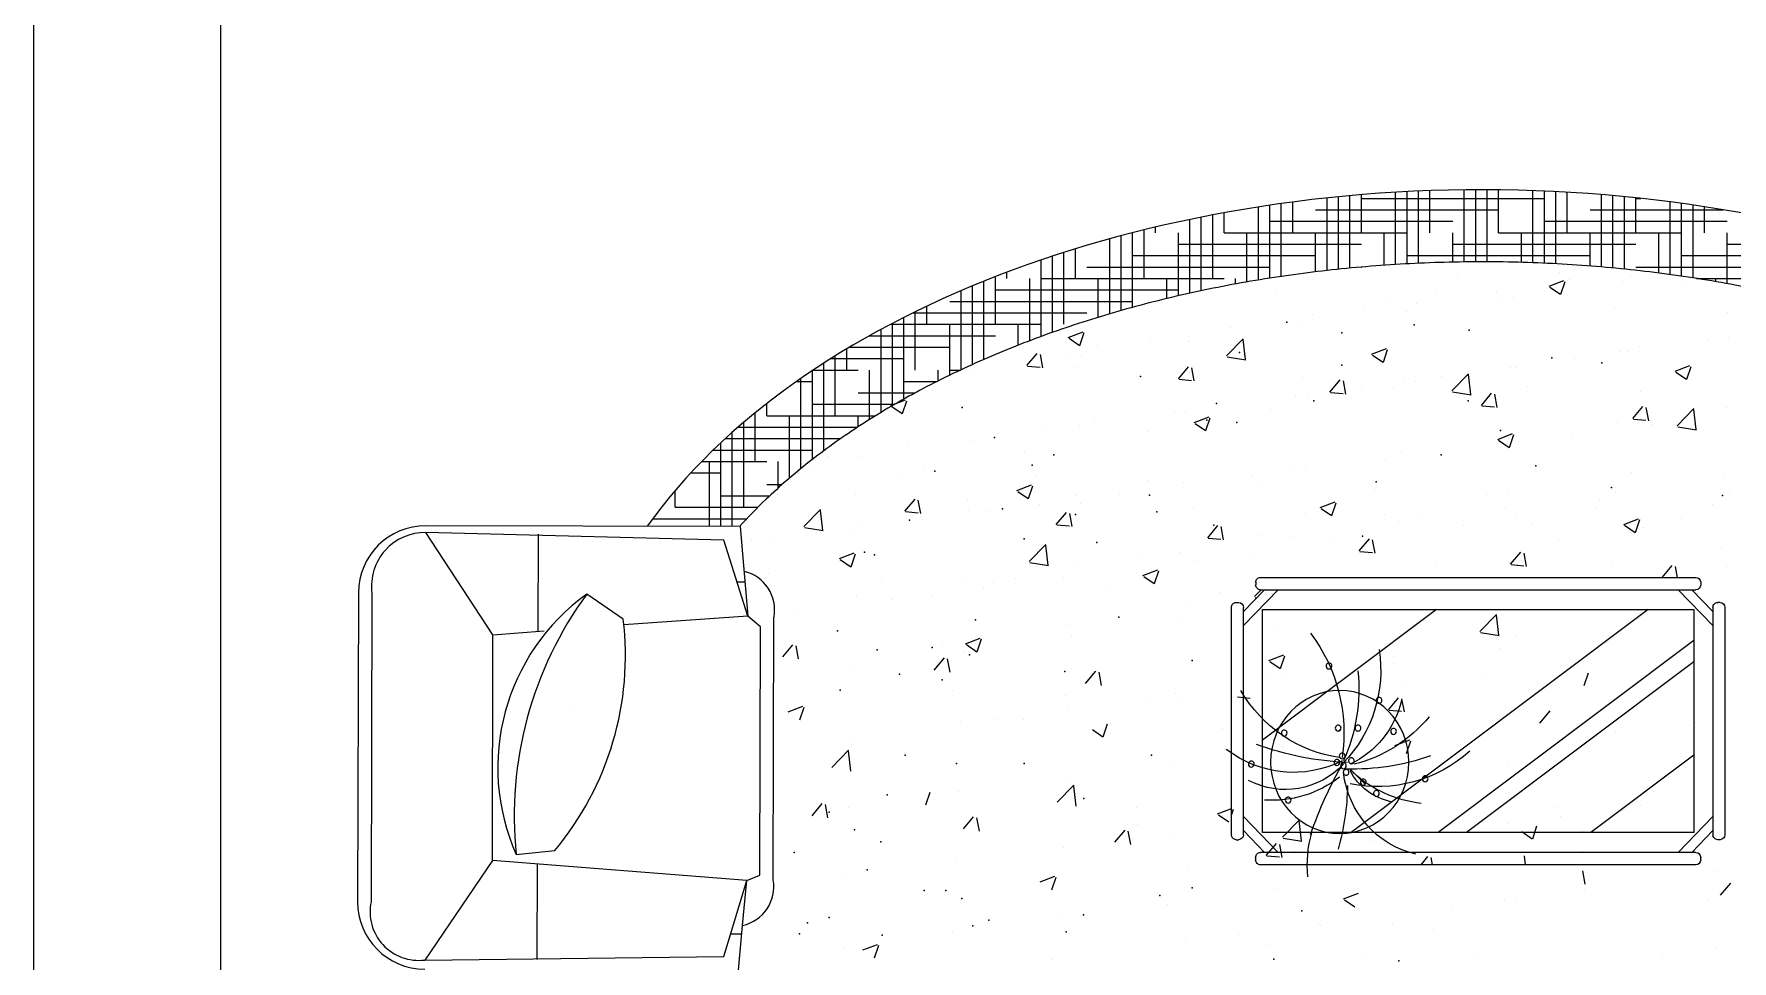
# Model space of a CAD drawing. Header units: inches. Extents: x 10.1 to 52.6, y 12.1 to 36.9.
# Drawn here: x 10.121 to 13.185, y 14.145 to 15.817 of the extents above; entities that cross this region are included whole.
import ezdxf

# ---------------------------------------------------------------- set-up
doc = ezdxf.new("R2010")
doc.units = ezdxf.units.IN
doc.header["$MEASUREMENT"] = 0
doc.layers.add('02', color=2, linetype='Continuous')
doc.layers.add('kadrbm', color=4, linetype='Continuous')

# ---------------------------------------------------------------- blocks, each defined once
blk = doc.blocks.new('kadrbm')
at = {"layer": 'kadrbm', "color": 4}
blk.add_lwpolyline([(0, 0), (0, 24.7972), (21, 24.7972), (21, 0), (0, 0)], close=True, dxfattribs=at)
blk.add_lwpolyline([(20.6631, 0.3257), (20.6631, 24.4603), (0.3369, 24.4603), (0.3369, 0.3257), (20.6631, 0.3257)], dxfattribs=at)

msp = doc.modelspace()

# ---------------------------------------------------------------- linework, layer by layer
at = {"layer": '02'}
for p, q in [((12.7023, 15.4057), (12.7023, 15.5357)), ((12.723, 15.4059), (12.723, 15.5359)), ((12.7436, 15.4059), (12.7436, 15.5359)), ((12.7643, 15.4585), (12.7643, 15.5357)), ((12.3309, 15.3732), (12.3309, 15.5049)), ((12.3515, 15.3765), (12.3515, 15.508)), ((12.3721, 15.3796), (12.3721, 15.511)), ((12.3928, 15.4585), (12.3928, 15.5138)), ((12.4547, 15.3903), (12.4547, 15.5211)), ((12.4753, 15.3926), (12.4753, 15.5232)), ((12.496, 15.3946), (12.496, 15.5252)), ((12.5166, 15.4585), (12.5166, 15.527)), ((12.5166, 15.5204), (12.8468, 15.5204)), ((12.5785, 15.4011), (12.5785, 15.5313)), ((12.5992, 15.4023), (12.5992, 15.5325)), ((12.6198, 15.4033), (12.6198, 15.5334)), ((12.6404, 15.4585), (12.6404, 15.5342)), ((12.8262, 15.4042), (12.8262, 15.5343)), ((12.8468, 15.4034), (12.8468, 15.5335)), ((12.8674, 15.4024), (12.8674, 15.5326)), ((12.8881, 15.4585), (12.8881, 15.5315)), ((12.95, 15.3967), (12.95, 15.5272)), ((12.9706, 15.3948), (12.9706, 15.5254)), ((12.9913, 15.3928), (12.9913, 15.5235)), ((13.0119, 15.4585), (13.0119, 15.5214)), ((13.0119, 15.5204), (13.0211, 15.5204)), ((13.0738, 15.3829), (13.0738, 15.5141)), ((13.0945, 15.38), (13.0945, 15.5113)), ((13.1151, 15.3769), (13.1151, 15.5084)), ((13.1357, 15.4585), (13.1357, 15.5052)), ((12.207, 15.3493), (12.207, 15.4823)), ((12.2277, 15.3538), (12.2277, 15.4865)), ((12.2483, 15.3759), (12.2483, 15.4905)), ((12.269, 15.4585), (12.269, 15.4944)), ((12.3515, 15.4791), (12.6817, 15.4791)), ((12.4341, 15.4997), (12.7643, 15.4997)), ((12.8468, 15.4791), (13.177, 15.4791)), ((12.9294, 15.4997), (13.1697, 15.4997)), ((12.0626, 15.3122), (12.0626, 15.4474)), ((12.0832, 15.3181), (12.0832, 15.4529)), ((12.1039, 15.3239), (12.1039, 15.4583)), ((12.1245, 15.3759), (12.1245, 15.4635)), ((12.1451, 15.4585), (12.1451, 15.4685)), ((12.1864, 15.3447), (12.1864, 15.4585)), ((12.269, 15.4585), (12.5992, 15.4585)), ((12.3102, 15.3697), (12.3102, 15.4585)), ((12.4341, 15.3879), (12.4341, 15.4585)), ((12.5579, 15.3997), (12.5579, 15.4585)), ((12.6817, 15.4054), (12.6817, 15.4585)), ((12.7643, 15.4585), (13.0945, 15.4585)), ((12.8055, 15.4049), (12.8055, 15.4585)), ((12.9294, 15.3984), (12.9294, 15.4585)), ((13.0532, 15.3857), (13.0532, 15.4585)), ((13.177, 15.3665), (13.177, 15.4585)), ((11.9594, 15.2788), (11.9594, 15.4161)), ((11.98, 15.2934), (11.98, 15.4228)), ((12.0007, 15.3759), (12.0007, 15.4293)), ((12.1039, 15.4172), (12.4341, 15.4172)), ((12.1864, 15.4378), (12.5166, 15.4378)), ((12.5992, 15.4172), (12.9294, 15.4172)), ((12.6817, 15.4378), (13.0119, 15.4378)), ((13.0945, 15.4172), (13.4247, 15.4172)), ((13.177, 15.4378), (13.44, 15.4378)), ((11.8768, 15.3759), (11.8768, 15.387)), ((11.9388, 15.2713), (11.9388, 15.4092)), ((12.0213, 15.3966), (12.3515, 15.3966)), ((12.4861, 15.3915), (12.4861, 15.3915)), ((12.5166, 15.3966), (12.5174, 15.3966)), ((12.6895, 15.3829), (12.6895, 15.3829)), ((12.8737, 15.3866), (12.8737, 15.3866)), ((13.0119, 15.3966), (13.3421, 15.3966)), ((11.7943, 15.2113), (11.7943, 15.3538)), ((11.8149, 15.2208), (11.8149, 15.3625)), ((11.8356, 15.23), (11.8356, 15.3709)), ((11.8562, 15.2934), (11.8562, 15.3791)), ((11.8562, 15.3553), (12.1864, 15.3553)), ((11.9181, 15.2636), (11.9181, 15.3759)), ((11.9388, 15.3759), (12.269, 15.3759)), ((12.0419, 15.306), (12.0419, 15.3759)), ((12.1658, 15.3398), (12.1658, 15.3759)), ((12.2896, 15.366), (12.2896, 15.3759)), ((12.8553, 15.362), (12.882, 15.3722)), ((12.8569, 15.3603), (12.8758, 15.3476)), ((12.8764, 15.3475), (12.8842, 15.3706)), ((12.8929, 15.3743), (12.8929, 15.3743)), ((12.9885, 15.3702), (12.9885, 15.3702)), ((13.0014, 15.3819), (13.0014, 15.3819)), ((13.0963, 15.3657), (13.0963, 15.3657)), ((13.1214, 15.3759), (13.2596, 15.3759)), ((13.1564, 15.3701), (13.1564, 15.3759)), ((11.7324, 15.2934), (11.7324, 15.3258)), ((11.7737, 15.3346), (12.1039, 15.3346)), ((12.3631, 15.3489), (12.3631, 15.3489)), ((12.5665, 15.3403), (12.5665, 15.3403)), ((12.6165, 15.3312), (12.6165, 15.3312)), ((12.6515, 15.3484), (12.6515, 15.3484)), ((12.7608, 15.3502), (12.7608, 15.3502)), ((12.7699, 15.3318), (12.7699, 15.3318)), ((12.7906, 15.3416), (12.7906, 15.3416)), ((12.9732, 15.3232), (12.9732, 15.3232)), ((11.6674, 15.2934), (11.9388, 15.2934)), ((11.6705, 15.1465), (11.6705, 15.295)), ((11.6911, 15.1583), (11.6911, 15.3056)), ((11.7079, 15.314), (12.0213, 15.314)), ((11.7117, 15.2108), (11.7117, 15.3159)), ((11.7737, 15.2014), (11.7737, 15.2934)), ((11.8975, 15.2557), (11.8975, 15.2934)), ((12.4025, 15.2904), (12.4025, 15.2904)), ((12.4293, 15.3103), (12.4293, 15.3103)), ((12.5211, 15.3187), (12.5211, 15.3187)), ((12.5981, 15.3172), (12.5981, 15.3172)), ((13.1766, 15.3146), (13.1766, 15.3146)), ((11.6293, 15.2727), (11.8562, 15.2727)), ((11.6498, 15.1343), (11.6498, 15.284)), ((11.9877, 15.2696), (12.0143, 15.2799)), ((11.9892, 15.268), (12.0081, 15.2552)), ((12.0088, 15.2552), (12.0165, 15.2782)), ((12.1362, 15.268), (12.1362, 15.268)), ((12.2046, 15.2618), (12.2046, 15.2618)), ((12.2071, 15.2721), (12.2071, 15.2721)), ((12.2734, 15.2363), (12.3031, 15.2672)), ((12.2805, 15.287), (12.2805, 15.287)), ((12.3075, 15.2296), (12.3033, 15.2657)), ((13.1408, 15.2632), (13.1408, 15.2632)), ((13.1795, 15.2702), (13.1795, 15.2702)), ((11.5598, 15.2315), (11.6911, 15.2315)), ((11.5673, 15.1283), (11.5673, 15.2361)), ((11.5879, 15.2108), (11.5879, 15.2487)), ((11.5935, 15.2521), (11.7737, 15.2521)), ((11.9132, 15.2187), (11.9316, 15.2406)), ((11.942, 15.2149), (11.9376, 15.2388)), ((11.9849, 15.234), (11.9849, 15.234)), ((12.0122, 15.2375), (12.0122, 15.2375)), ((12.0408, 15.2554), (12.0408, 15.2554)), ((12.2745, 15.2344), (12.3084, 15.2292)), ((12.5352, 15.2391), (12.5619, 15.2494)), ((12.5367, 15.2375), (12.5557, 15.2247)), ((12.5563, 15.2247), (12.564, 15.2477)), ((12.9011, 15.2316), (12.9011, 15.2316)), ((12.9838, 15.2434), (12.9838, 15.2434)), ((12.9965, 15.2442), (12.9965, 15.2442)), ((13.0192, 15.2532), (13.0192, 15.2532)), ((11.526, 15.0495), (11.526, 15.2096)), ((11.5279, 15.2108), (11.6086, 15.2108)), ((11.5466, 15.0652), (11.5466, 15.2231)), ((11.6292, 15.1215), (11.6292, 15.2108)), ((11.753, 15.1912), (11.753, 15.2108)), ((11.7737, 15.2108), (11.7933, 15.2108)), ((11.8002, 15.2236), (11.8002, 15.2236)), ((11.8166, 15.2106), (11.8166, 15.2106)), ((11.9143, 15.218), (11.9371, 15.216)), ((12.0036, 15.215), (12.0036, 15.215)), ((12.1865, 15.1948), (12.2049, 15.2167)), ((12.2069, 15.2064), (12.2069, 15.2064)), ((12.2152, 15.191), (12.2108, 15.2149)), ((12.6605, 15.1999), (12.6605, 15.1999)), ((12.68, 15.1732), (12.7097, 15.2041)), ((12.7141, 15.1665), (12.7099, 15.2027)), ((12.786, 15.2148), (12.786, 15.2148)), ((12.797, 15.2151), (12.797, 15.2151)), ((13.0828, 15.2086), (13.1094, 15.2189)), ((13.0843, 15.2069), (13.1032, 15.1942)), ((13.1039, 15.1942), (13.1116, 15.2172)), ((11.4977, 15.1902), (11.526, 15.1902)), ((11.5054, 15.0331), (11.5054, 15.1955)), ((11.6086, 15.1695), (11.7115, 15.1695)), ((11.6911, 15.1902), (11.7509, 15.1902)), ((11.7627, 15.1959), (11.7627, 15.1959)), ((12.1876, 15.1941), (12.2103, 15.1921)), ((12.4103, 15.1979), (12.4103, 15.1979)), ((12.4209, 15.1684), (12.4209, 15.1684)), ((12.4598, 15.1709), (12.4782, 15.1928)), ((12.4608, 15.1702), (12.4836, 15.1682)), ((12.4885, 15.1671), (12.4841, 15.191)), ((12.5162, 15.1809), (12.5162, 15.1809)), ((12.5748, 15.1769), (12.5748, 15.1769)), ((12.5935, 15.1904), (12.5935, 15.1904)), ((12.6137, 15.1893), (12.6137, 15.1893)), ((12.6811, 15.1714), (12.715, 15.1661)), ((12.7331, 15.147), (12.7514, 15.1689)), ((12.8171, 15.1807), (12.8171, 15.1807)), ((13.0205, 15.1721), (13.0205, 15.1721)), ((11.4435, 15.1283), (11.4435, 15.15)), ((11.526, 15.1489), (11.6746, 15.1489)), ((11.6675, 15.1468), (11.6942, 15.157)), ((11.6691, 15.1451), (11.688, 15.1323)), ((11.6886, 15.1323), (11.6964, 15.1553)), ((12.3526, 15.1388), (12.3526, 15.1388)), ((12.3979, 15.1636), (12.3979, 15.1636)), ((12.7341, 15.1463), (12.7569, 15.1443)), ((12.7618, 15.1432), (12.7574, 15.167)), ((13.0063, 15.1231), (13.0247, 15.1449)), ((13.0351, 15.1193), (13.0307, 15.1431)), ((13.0867, 15.1102), (13.1163, 15.1411)), ((13.1207, 15.1034), (13.1165, 15.1396)), ((13.1748, 15.1434), (13.1748, 15.1434)), ((11.3921, 15.1076), (11.6075, 15.1076)), ((11.4022, 14.9632), (11.4022, 15.1164)), ((11.4228, 15.0457), (11.4228, 15.1335)), ((11.4435, 15.1283), (11.64, 15.1283)), ((11.4847, 15.0159), (11.4847, 15.1283)), ((11.6086, 15.1083), (11.6086, 15.1283)), ((12.0076, 15.1106), (12.0076, 15.1106)), ((12.0359, 15.1177), (12.0359, 15.1177)), ((12.1802, 15.1367), (12.1802, 15.1367)), ((12.2, 15.135), (12.2, 15.135)), ((12.2151, 15.1162), (12.2418, 15.1265)), ((12.2166, 15.1146), (12.2356, 15.1018)), ((12.2362, 15.1018), (12.2439, 15.1248)), ((12.9792, 15.1165), (12.9792, 15.1165)), ((13.0074, 15.1224), (13.0302, 15.1204)), ((13.0406, 15.1129), (13.0406, 15.1129)), ((13.0877, 15.1083), (13.1216, 15.103)), ((11.3609, 14.9284), (11.3609, 15.0795)), ((11.369, 15.087), (11.577, 15.087)), ((11.3815, 14.9283), (11.3815, 15.0984)), ((11.8119, 15.0838), (11.8119, 15.0838)), ((11.9406, 15.1051), (11.9406, 15.1051)), ((12.1304, 15.1007), (12.1304, 15.1007)), ((12.7626, 15.0857), (12.7893, 15.096)), ((12.7642, 15.0841), (12.7831, 15.0713)), ((12.7813, 15.088), (12.7813, 15.088)), ((12.7837, 15.0713), (12.7915, 15.0943)), ((12.8009, 15.0813), (12.8009, 15.0813)), ((12.8963, 15.0939), (12.8963, 15.0939)), ((11.3263, 15.0457), (11.4435, 15.0457)), ((11.3403, 14.9284), (11.3403, 15.0457)), ((11.347, 15.0664), (11.526, 15.0664)), ((11.4641, 14.9978), (11.4641, 15.0457)), ((11.5556, 15.0545), (11.5556, 15.0545)), ((11.6141, 15.0552), (11.6141, 15.0552)), ((11.6999, 15.0735), (11.6999, 15.0735)), ((11.9082, 15.0625), (11.9082, 15.0625)), ((12.5603, 15.0497), (12.5603, 15.0497)), ((12.5889, 15.0636), (12.5889, 15.0636)), ((11.3066, 15.0251), (11.3609, 15.0251)), ((11.5226, 15.0375), (11.5226, 15.0375)), ((11.686, 15.0244), (11.686, 15.0244)), ((11.726, 15.0289), (11.726, 15.0289)), ((11.9294, 15.0204), (11.9294, 15.0204)), ((12.3206, 15.0181), (12.3206, 15.0181)), ((12.3933, 15.0367), (12.3933, 15.0367)), ((12.416, 15.0307), (12.416, 15.0307)), ((13.0034, 15.0259), (13.0034, 15.0259)), ((13.1702, 15.0165), (13.1702, 15.0165)), ((11.2784, 14.9632), (11.2784, 14.9934)), ((11.4435, 15.0044), (11.4716, 15.0044)), ((11.4638, 14.9862), (11.4638, 14.9862)), ((11.6029, 14.9864), (11.6029, 14.9864)), ((11.895, 14.9934), (11.9216, 15.0036)), ((11.8965, 14.9917), (11.9154, 14.9789)), ((11.9161, 14.9789), (11.9238, 15.0019)), ((12.08, 14.9864), (12.08, 14.9864)), ((12.1328, 15.0118), (12.1328, 15.0118)), ((12.1954, 15.0082), (12.1954, 15.0082)), ((12.3361, 15.0032), (12.3361, 15.0032)), ((12.5395, 14.9946), (12.5395, 14.9946)), ((12.7429, 14.986), (12.7429, 14.986)), ((12.7812, 14.9878), (12.7812, 14.9878)), ((12.9746, 14.9897), (12.9746, 14.9897)), ((13.181, 14.9943), (13.181, 14.9943)), ((11.2784, 14.9632), (11.4275, 14.9632)), ((11.3609, 14.9838), (11.4489, 14.9838)), ((11.5107, 14.9282), (11.5404, 14.9591)), ((11.5448, 14.9215), (11.5406, 14.9577)), ((11.6928, 14.956), (11.7112, 14.9779)), ((11.6939, 14.9554), (11.7166, 14.9534)), ((11.7215, 14.9522), (11.7171, 14.9761)), ((11.8063, 14.9778), (11.8063, 14.9778)), ((11.8073, 14.957), (11.8073, 14.957)), ((11.8403, 14.9549), (11.8403, 14.9549)), ((11.9357, 14.9674), (11.9357, 14.9674)), ((11.9661, 14.9321), (11.9845, 14.954)), ((12.0029, 14.9838), (12.0029, 14.9838)), ((12.0097, 14.9692), (12.0097, 14.9692)), ((12.2131, 14.9606), (12.2131, 14.9606)), ((12.4425, 14.9628), (12.4692, 14.9731)), ((12.444, 14.9612), (12.463, 14.9484)), ((12.4636, 14.9484), (12.4713, 14.9714)), ((12.7767, 14.9611), (12.7767, 14.9611)), ((12.9404, 14.9626), (12.9404, 14.9626)), ((12.9463, 14.9774), (12.9463, 14.9774)), ((13.1497, 14.9688), (13.1497, 14.9688)), ((11.3955, 14.9283, 0.0107), (10.8287, 14.9299, 0.0107)), ((11.2378, 14.9425), (11.4074, 14.9425)), ((11.3955, 14.9283, 0.0107), (11.4096, 14.7666, 0.0107)), ((11.5118, 14.9264), (11.5457, 14.9211)), ((11.5997, 14.9232), (11.5997, 14.9232)), ((11.6094, 14.9284), (11.6094, 14.9284)), ((11.9672, 14.9315), (11.9899, 14.9295)), ((11.9948, 14.9283), (11.9904, 14.9522)), ((12.2394, 14.9082), (12.2577, 14.9301)), ((12.2681, 14.9044), (12.2637, 14.9283)), ((12.4165, 14.952), (12.4165, 14.952)), ((12.559, 14.9496), (12.559, 14.9496)), ((12.5842, 14.9367), (12.5842, 14.9367)), ((12.6199, 14.9434), (12.6199, 14.9434)), ((12.7007, 14.9311), (12.7007, 14.9311)), ((12.7961, 14.9436), (12.7961, 14.9436)), ((12.8232, 14.9348), (12.8232, 14.9348)), ((12.9901, 14.9323), (13.0167, 14.9426)), ((12.9916, 14.9307), (13.0105, 14.9179)), ((13.0112, 14.9179), (13.0189, 14.9409)), ((13.0266, 14.9262), (13.0266, 14.9262)), ((13.0947, 14.9422), (13.0947, 14.9422)), ((10.9496, 14.7332, 0.0107), (10.8287, 14.9176, 0.0107)), ((11.3661, 14.9041, 0.0107), (10.8287, 14.9176, 0.0107)), ((11.0312, 14.9144, 0.0107), (11.0306, 14.7393, 0.0107)), ((11.4096, 14.7666, 0.0107), (11.3661, 14.9041, 0.0107)), ((11.417, 14.904), (11.417, 14.904)), ((11.4554, 14.9042), (11.4554, 14.9042)), ((11.9173, 14.8651), (11.947, 14.8961)), ((11.9514, 14.8584), (11.9472, 14.8946)), ((12.2404, 14.9075), (12.2632, 14.9056)), ((12.3369, 14.9115), (12.3369, 14.9115)), ((12.3886, 14.9099), (12.3886, 14.9099)), ((12.4601, 14.8994), (12.4601, 14.8994)), ((12.5127, 14.8843), (12.531, 14.9062)), ((12.5414, 14.8805), (12.537, 14.9044)), ((12.8725, 14.9041), (12.8725, 14.9041)), ((11.5748, 14.8705), (11.6015, 14.8807)), ((11.5764, 14.8688), (11.5953, 14.856)), ((11.5959, 14.856), (11.6037, 14.879)), ((11.9184, 14.8633), (11.9523, 14.858)), ((12.1147, 14.8733), (12.1147, 14.8733)), ((12.1907, 14.8813), (12.1907, 14.8813)), ((12.2204, 14.8678), (12.2204, 14.8678)), ((12.3158, 14.8804), (12.3158, 14.8804)), ((12.5137, 14.8836), (12.5365, 14.8816)), ((12.6503, 14.866), (12.6503, 14.866)), ((12.7859, 14.8604), (12.8043, 14.8823)), ((12.8146, 14.8566), (12.8102, 14.8805)), ((12.9699, 14.8629), (12.9699, 14.8629)), ((13.1656, 14.8897), (13.1656, 14.8897)), ((11.4468, 14.8439), (11.4468, 14.8439)), ((11.6502, 14.8353), (11.6502, 14.8353)), ((11.8925, 14.8352), (11.8925, 14.8352)), ((11.9798, 14.8362), (11.9798, 14.8362)), ((11.9983, 14.857), (11.9983, 14.857)), ((12.1224, 14.84), (12.1491, 14.8502)), ((12.1239, 14.8383), (12.1429, 14.8255)), ((12.1435, 14.8255), (12.1512, 14.8485)), ((12.3345, 14.8367, 0.0107), (13.1203, 14.8367, 0.0107)), ((12.787, 14.8597), (12.8098, 14.8577)), ((13.0594, 14.8367), (13.0776, 14.8584)), ((13.0808, 14.844), (13.0808, 14.844)), ((13.0872, 14.8367), (13.0835, 14.8566)), ((13.1761, 14.8566), (13.1761, 14.8566)), ((10.7068, 14.8088, 0.0107), (10.7052, 14.2518, 0.0107)), ((10.7311, 14.8087, 0.0107), (10.7295, 14.2517, 0.0107)), ((11.1847, 14.7614, 0.0107), (11.1189, 14.8066, 0.0107)), ((11.4043, 14.828, 0.0107), (11.3902, 14.828, 0.0107)), ((11.6048, 14.8016), (11.6048, 14.8016)), ((11.7401, 14.8046), (11.7401, 14.8046)), ((11.8027, 14.8301), (11.8027, 14.8301)), ((11.8355, 14.8172), (11.8355, 14.8172)), ((11.8536, 14.8267), (11.8536, 14.8267)), ((12.057, 14.8181), (12.057, 14.8181)), ((12.2603, 14.8095), (12.2603, 14.8095)), ((12.3418, 14.8144, 0.0107), (12.3038, 14.775, 0.0107)), ((12.3663, 14.8144, 0.0107), (12.3038, 14.7498, 0.0107)), ((12.3239, 14.8021), (12.3357, 14.8144)), ((12.325, 14.8002), (12.3277, 14.7998)), ((12.3259, 14.8278, 0.0107), (12.3259, 14.8233, 0.0107)), ((12.3345, 14.8144, 0.0107), (13.1203, 14.8144, 0.0107)), ((13.0885, 14.8144, 0.0107), (13.151, 14.7498, 0.0107)), ((13.113, 14.8144, 0.0107), (13.151, 14.775, 0.0107)), ((13.1289, 14.8278, 0.0107), (13.1289, 14.8233, 0.0107)), ((11.4995, 14.7729), (11.4995, 14.7729)), ((11.6703, 14.7971), (11.6703, 14.7971)), ((12.206, 14.7897), (12.206, 14.7897)), ((12.2822, 14.3724, 0.0107), (12.2822, 14.7826, 0.0107)), ((12.2908, 14.7915, 0.0107), (12.2951, 14.7915, 0.0107)), ((12.3038, 14.3724, 0.0107), (12.3038, 14.7826, 0.0107)), ((12.3384, 14.7786, 0.0107), (13.1165, 14.7786, 0.0107)), ((12.6519, 14.7786, 0.0107), (12.3384, 14.5431, 0.0107)), ((12.3384, 14.3763, 0.0107), (12.3384, 14.7786, 0.0107)), ((13.0341, 14.7786, 0.0107), (12.4985, 14.3763, 0.0107)), ((12.7305, 14.739), (12.7602, 14.7699)), ((13.018, 14.7708), (13.018, 14.7708)), ((13.1165, 14.7786, 0.0107), (13.1165, 14.3763, 0.0107)), ((13.151, 14.7826, 0.0107), (13.151, 14.3724, 0.0107)), ((13.164, 14.7915, 0.0107), (13.1597, 14.7915, 0.0107)), ((13.1727, 14.7826, 0.0107), (13.1727, 14.3724, 0.0107)), ((10.9496, 14.7332, 0.0107), (11.0421, 14.7402, 0.0107)), ((11.4096, 14.7666, 0.0107), (11.1859, 14.7509, 0.0107)), ((11.4324, 14.7476, 0.0107), (11.4096, 14.7666, 0.0107)), ((11.4311, 14.2997, 0.0107), (11.4324, 14.7476, 0.0107)), ((11.4554, 14.291, 0.0107), (11.4567, 14.7652, 0.0107)), ((11.9838, 14.7515), (11.9838, 14.7515)), ((12.1861, 14.7545), (12.1861, 14.7545)), ((12.3598, 14.7491), (12.3598, 14.7491)), ((12.7646, 14.7323), (12.7604, 14.7685)), ((10.9485, 14.3259, 0.0107), (10.9496, 14.7332, 0.0107)), ((11.4724, 14.6933), (11.4908, 14.7152)), ((11.5011, 14.6895), (11.4967, 14.7134)), ((11.7616, 14.7134), (11.7616, 14.7134)), ((11.8023, 14.7171), (11.8289, 14.7273)), ((11.8038, 14.7154), (11.8227, 14.7026)), ((11.8234, 14.7026), (11.8311, 14.7256)), ((11.9937, 14.7301), (11.9937, 14.7301)), ((13.1165, 14.7228, 0.0107), (12.6552, 14.3763, 0.0107)), ((12.7316, 14.7372), (12.7655, 14.7319)), ((12.7958, 14.7326), (12.7958, 14.7326)), ((12.9653, 14.736), (12.9653, 14.736)), ((11.7457, 14.6694), (11.7641, 14.6913)), ((11.7744, 14.6656), (11.77, 14.6895)), ((11.798, 14.7033), (11.798, 14.7033)), ((12.3498, 14.6866), (12.3765, 14.6968)), ((12.3513, 14.6849), (12.3703, 14.6721)), ((12.3709, 14.6721), (12.3786, 14.6951)), ((12.5737, 14.6945), (12.5737, 14.6945)), ((12.575, 14.6831), (12.575, 14.6831)), ((13.1165, 14.6844, 0.0107), (12.7063, 14.3763, 0.0107)), ((12.7674, 14.7075), (12.7674, 14.7075)), ((11.6002, 14.6747), (11.6002, 14.6747)), ((12.019, 14.6455), (12.0373, 14.6674)), ((12.0477, 14.6417), (12.0433, 14.6656)), ((12.3515, 14.6563), (12.3515, 14.6563)), ((12.3794, 14.6562), (12.3794, 14.6562)), ((12.7399, 14.6621), (12.7399, 14.6621)), ((12.9185, 14.6416), (12.9262, 14.6646)), ((11.7794, 14.632), (11.7794, 14.632)), ((11.9828, 14.6234), (11.9828, 14.6234)), ((12.1293, 14.6182), (12.1293, 14.6182)), ((12.1815, 14.6277), (12.1815, 14.6277)), ((12.2933, 14.621), (12.3161, 14.619)), ((12.5655, 14.5977), (12.5839, 14.6196)), ((12.5942, 14.5939), (12.5898, 14.6178)), ((12.5956, 14.6431), (12.5956, 14.6431)), ((11.095, 14.599), (11.095, 14.599)), ((11.4821, 14.5942), (11.5088, 14.6044)), ((11.5032, 14.5797), (11.511, 14.6028)), ((11.989, 14.6033), (11.989, 14.6033)), ((12.1861, 14.6148), (12.1861, 14.6148)), ((12.3895, 14.6062), (12.3895, 14.6062)), ((12.5666, 14.5971), (12.5893, 14.5951)), ((12.8388, 14.5738), (12.8572, 14.5957)), ((11.7934, 14.5765), (11.7934, 14.5765)), ((11.8597, 14.5808), (11.8597, 14.5808)), ((11.9071, 14.5801), (11.9071, 14.5801)), ((12.0312, 14.562), (12.0502, 14.5492)), ((12.0508, 14.5492), (12.0585, 14.5722)), ((12.0631, 14.5722), (12.0631, 14.5722)), ((12.2665, 14.5636), (12.2665, 14.5636)), ((12.48, 14.564, 0.0107), (12.4754, 14.5594, 0.0107)), ((12.7628, 14.5806), (12.7628, 14.5806)), ((12.9757, 14.556), (12.9757, 14.556)), ((13.12, 14.575), (13.12, 14.575)), ((11.5612, 14.494), (11.5909, 14.5249)), ((11.5955, 14.5479), (11.5955, 14.5479)), ((12.3747, 14.5294), (12.3747, 14.5294)), ((12.5772, 14.5332), (12.6039, 14.5434)), ((12.5983, 14.5187), (12.6061, 14.5417)), ((12.8803, 14.5435), (12.8803, 14.5435)), ((11.5953, 14.4873), (11.5911, 14.5235)), ((12.1768, 14.5009), (12.1768, 14.5009)), ((12.6397, 14.5118), (12.6397, 14.5118)), ((12.7801, 14.5053), (12.7801, 14.5053)), ((13.1165, 14.5158, 0.0107), (12.9308, 14.3763, 0.0107)), ((11.9844, 14.4765), (11.9844, 14.4765)), ((12.4966, 14.4908, 0.0107), (12.5237, 14.4637, 0.0107)), ((12.5579, 14.4672), (12.5579, 14.4672)), ((11.7307, 14.4263), (11.7384, 14.4494)), ((11.7888, 14.4496), (11.7888, 14.4496)), ((11.9678, 14.4309), (11.9975, 14.4619)), ((12.0019, 14.4242), (11.9977, 14.4604)), ((11.5253, 14.4067), (11.5436, 14.4286)), ((11.554, 14.403), (11.5496, 14.4268)), ((11.5909, 14.4211), (11.5909, 14.4211)), ((11.7986, 14.3828), (11.8169, 14.4047)), ((11.8273, 14.3791), (11.8229, 14.4029)), ((12.1103, 14.4211), (12.1103, 14.4211)), ((12.2571, 14.4103), (12.2822, 14.4199)), ((12.2586, 14.4086), (12.2776, 14.3958)), ((12.2822, 14.4076), (12.2859, 14.4188)), ((12.3663, 14.3405, 0.0107), (12.3038, 14.4052, 0.0107)), ((12.5657, 14.4294), (12.5657, 14.4294)), ((12.8714, 14.4216), (12.8714, 14.4216)), ((12.8754, 14.4058), (12.8754, 14.4058)), ((13.0197, 14.4248), (13.0197, 14.4248)), ((13.0885, 14.3405, 0.0107), (13.151, 14.4052, 0.0107)), ((12.0718, 14.3589), (12.0902, 14.3808)), ((12.1005, 14.3551), (12.0961, 14.379)), ((12.1135, 14.3909), (12.1135, 14.3909)), ((12.1722, 14.374), (12.1722, 14.374)), ((12.3418, 14.3405, 0.0107), (12.3038, 14.3799, 0.0107)), ((13.1165, 14.3763, 0.0107), (12.3384, 14.3763, 0.0107)), ((12.3744, 14.3679), (12.4041, 14.3988)), ((12.4085, 14.3612), (12.4043, 14.3973)), ((12.7205, 14.3954), (12.7205, 14.3954)), ((12.7801, 14.3932), (12.7801, 14.3932)), ((12.8062, 14.3781), (12.8251, 14.3653)), ((12.8258, 14.3653), (12.8335, 14.3883)), ((12.9158, 14.3775), (12.917, 14.3763)), ((13.113, 14.3405, 0.0107), (13.151, 14.3799, 0.0107)), ((10.9916, 14.3366, 0.0107), (11.061, 14.344, 0.0107)), ((11.9798, 14.3496), (11.9798, 14.3496)), ((12.2908, 14.3634, 0.0107), (12.2951, 14.3634, 0.0107)), ((13.1203, 14.3405, 0.0107), (12.3345, 14.3405, 0.0107)), ((12.3451, 14.335), (12.3635, 14.3569)), ((12.3738, 14.3312), (12.3694, 14.3551)), ((12.3755, 14.366), (12.4094, 14.3608)), ((12.3952, 14.3425), (12.3952, 14.3425)), ((12.5394, 14.3615), (12.5394, 14.3615)), ((12.9158, 14.3416), (12.9168, 14.3405)), ((13.164, 14.3634, 0.0107), (13.1597, 14.3634, 0.0107)), ((10.9485, 14.3259, 0.0107), (10.8264, 14.1463, 0.0107)), ((11.4079, 14.2899, 0.0107), (10.9485, 14.3259, 0.0107)), ((11.0294, 14.3193, 0.0107), (11.0289, 14.1475, 0.0107)), ((11.7841, 14.3228), (11.7841, 14.3228)), ((12.3259, 14.3271, 0.0107), (12.3259, 14.3316, 0.0107)), ((13.1203, 14.3182, 0.0107), (12.3345, 14.3182, 0.0107)), ((12.3462, 14.3344), (12.3689, 14.3324)), ((12.6243, 14.3182), (12.6368, 14.333)), ((12.6451, 14.3182), (12.6427, 14.3312)), ((12.8128, 14.3182), (12.8109, 14.3343)), ((13.1289, 14.3271, 0.0107), (13.1289, 14.3316, 0.0107)), ((11.3664, 14.1526, 0.0107), (11.4079, 14.2899, 0.0107)), ((11.4001, 14.2089, 0.0107), (11.4079, 14.2899, 0.0107)), ((11.4079, 14.2899, 0.0107), (11.4311, 14.2997, 0.0107)), ((11.5863, 14.2942), (11.5863, 14.2942)), ((11.937, 14.2874), (11.9637, 14.2976)), ((11.9581, 14.2729), (11.9658, 14.296)), ((12.2048, 14.3072), (12.2048, 14.3072)), ((12.9204, 14.2834), (12.916, 14.3073)), ((13.1601, 14.3062), (13.1601, 14.3062)), ((13.1649, 14.2633), (13.1833, 14.2852)), ((12.3655, 14.2758), (12.3655, 14.2758)), ((12.4845, 14.2569), (12.5112, 14.2671)), ((12.486, 14.2552), (12.505, 14.2424)), ((12.7752, 14.2555), (12.7752, 14.2555)), ((12.7947, 14.2502), (12.7947, 14.2502)), ((12.9195, 14.2745), (12.9195, 14.2745)), ((13.1424, 14.2555), (13.1424, 14.2555)), ((11.9751, 14.2228), (11.9751, 14.2228)), ((12.1676, 14.2472), (12.1676, 14.2472)), ((12.6798, 14.243), (12.6798, 14.243)), ((11.3986, 14.193, 0.0107), (11.3786, 14.193, 0.0107)), ((11.3924, 14.1283, 0.0107), (11.4001, 14.2089, 0.0107)), ((11.7795, 14.196), (11.7795, 14.196)), ((12.2949, 14.1923), (12.2949, 14.1923)), ((12.4392, 14.2113), (12.4392, 14.2113)), ((12.4429, 14.2093), (12.4429, 14.2093)), ((12.5725, 14.212), (12.5725, 14.212)), ((12.6463, 14.2007), (12.6463, 14.2007)), ((11.5816, 14.1674), (11.5816, 14.1674)), ((11.6169, 14.1645), (11.6435, 14.1747)), ((11.638, 14.1501), (11.6457, 14.1731)), ((12.1995, 14.1797), (12.1995, 14.1797)), ((12.3503, 14.1739), (12.3503, 14.1739)), ((12.5233, 14.1581), (12.5233, 14.1581)), ((13.1553, 14.1685), (13.1553, 14.1685)), ((10.8264, 14.1463, 0.0107), (11.3664, 14.1526, 0.0107)), ((11.9589, 14.148), (11.9589, 14.148)), ((12.7266, 14.1495), (12.7266, 14.1495)), ((13.0599, 14.1559), (13.0599, 14.1559))]:
    msp.add_line(p, q, dxfattribs=at)
for centre, radius, start, end in [((10.8283, 14.8084, 0.0107), 0.1215, 89.8345, 179.8345), ((10.827, 14.821, 0.0107), 0.0966, 88.988, 187.3508), ((11.3865, 14.7779, 0.0107), 0.0714, 349.7443, 76.9806), ((11.3441, 14.4933, 0.0107), 0.3858, 125.7133, 203.9661), ((11.6636, 14.4068, 0.0107), 0.6757, 143.7184, 185.961), ((10.6409, 14.6955, 0.0107), 0.5478, 320.0808, 6.914), ((11.385, 14.2787, 0.0107), 0.0714, 282.193, 9.9247), ((10.8267, 14.2514, 0.0107), 0.1215, 179.8345, 269.8345), ((10.8158, 14.2338, 0.0107), 0.0881, 168.3176, 276.8984)]:
    msp.add_arc(centre, radius, start, end, dxfattribs=at)
for centre, major_axis, ratio, start_param, end_param in [((12.7345, 14.5195), (-1.6461, 0), 0.617501, 3.47647, 5.868745), ((12.4582, 14.6768, 0.0107), (0, -0.00536), 0.967012, 1.570796, 4.712389), ((12.4582, 14.6768, 0.0107), (0, -0.00536), 0.967012, -1.570796, 1.570796), ((12.5485, 14.6149, 0.0107), (0, -0.00536), 0.967012, 1.570796, 4.712389), ((12.5485, 14.6149, 0.0107), (0, -0.00536), 0.967012, 4.712389, 7.853982), ((12.3774, 14.5559, 0.0107), (0, -0.00536), 0.967012, 1.570796, 4.712389), ((12.3774, 14.5559, 0.0107), (0, -0.00536), 0.967012, -1.570796, 1.570796), ((12.4748, 14.5648, 0.0107), (0, -0.00536), 0.967012, 1.570796, 4.712389), ((12.4748, 14.5648, 0.0107), (0, -0.00536), 0.967012, -1.570796, 1.570796), ((12.5105, 14.5648, 0.0107), (0, -0.00536), 0.967012, 1.570796, 4.712389), ((12.5105, 14.5648, 0.0107), (0, -0.00536), 0.967012, 4.712389, 7.853982), ((12.5747, 14.5588, 0.0107), (0, -0.00536), 0.967012, 1.570796, 4.712389), ((12.5747, 14.5588, 0.0107), (0, -0.00536), 0.967012, -1.570796, 1.570796), ((12.318, 14.4998, 0.0107), (0, -0.00536), 0.967012, 1.570796, 4.712389), ((12.318, 14.4998, 0.0107), (0, -0.00536), 0.967012, -1.570796, 1.570796), ((12.4725, 14.5028, 0.0107), (0, -0.00536), 0.967012, 1.570796, 4.712389), ((12.4725, 14.5028, 0.0107), (0, -0.00536), 0.967012, -1.570796, 1.570796), ((12.482, 14.5146, 0.0107), (0, -0.00536), 0.967012, 1.570796, 4.712389), ((12.482, 14.5146, 0.0107), (0, -0.00536), 0.967012, -1.570796, 1.570796), ((12.4843, 14.4969, 0.0107), (0, -0.00536), 0.967012, 1.570796, 4.712389), ((12.4843, 14.4969, 0.0107), (0, -0.00536), 0.967012, -1.570796, 1.570796), ((12.4986, 14.5057, 0.0107), (0, -0.00536), 0.967012, 1.570796, 4.712389), ((12.4986, 14.5057, 0.0107), (0, -0.00536), 0.967012, -1.570796, 1.570796), ((12.4891, 14.4851, 0.0107), (0, -0.00536), 0.967012, 1.570796, 4.712389), ((12.4891, 14.4851, 0.0107), (0, -0.00536), 0.967012, 4.712389, 7.853982), ((12.52, 14.4674, 0.0107), (0, -0.00536), 0.967012, 1.570796, 4.712389), ((12.52, 14.4674, 0.0107), (0, -0.00536), 0.967012, -1.570796, 1.570796), ((12.6317, 14.4733, 0.0107), (0, -0.00536), 0.967012, 1.570796, 4.712389), ((12.6317, 14.4733, 0.0107), (0, -0.00536), 0.967012, -1.570796, 1.570796), ((12.3845, 14.435, 0.0107), (0, -0.00536), 0.967012, 1.570796, 4.712389), ((12.3845, 14.435, 0.0107), (0, -0.00536), 0.967012, -1.570796, 1.570796), ((12.5438, 14.4468, 0.0107), (0, -0.00536), 0.967012, 1.570796, 4.712389), ((12.5438, 14.4468, 0.0107), (0, -0.00536), 0.967012, -1.570796, 1.570796)]:
    msp.add_ellipse(centre, major_axis=major_axis, ratio=ratio, start_param=start_param, end_param=end_param, dxfattribs=at)
at = {"layer": '02', "extrusion": (0, 0, -1)}
for centre, major_axis, start_param, end_param in [((12.3345, 14.8278, 0.0107), (0, -0.00894), 1.570796, 3.141593), ((13.1203, 14.8278, 0.0107), (0, -0.00894), 3.141593, 4.712389), ((12.3345, 14.8233, 0.0107), (0, -0.00894), 6.283185, 7.853982), ((13.1203, 14.8233, 0.0107), (0, -0.00894), 4.712389, 6.283185), ((12.2908, 14.7826, 0.0107), (0, -0.00894), 1.570796, 3.141593), ((12.2951, 14.7826, 0.0107), (0, -0.00894), 3.141593, 4.712389), ((13.1597, 14.7826, 0.0107), (0, -0.00894), 1.570796, 3.141593), ((13.164, 14.7826, 0.0107), (0, -0.00894), 3.141593, 4.712389), ((12.2041, 14.5559, 0.0107), (0, -0.2907), 4.045092, 4.865113), ((12.327, 14.6685, 0.0107), (0, -0.2322), 4.548743, 5.506757), ((12.2134, 14.6359, 0.0107), (0, -0.3089), 4.608302, 5.147172), ((12.5112, 14.7661, 0.0107), (0, -0.2569), 0.137221, 1.024246), ((12.429, 14.6552, 0.0107), (0, -0.1702), 4.95158, 5.862638), ((12.4465, 14.7535, 0.0107), (0, -0.2604), 5.414419, 6.055503), ((12.3939, 14.6945, 0.0107), (0, -0.2096), 5.833532, 6.923317), ((12.5126, 15.0765, 0.0107), (0, -0.5741), 0.037972, 0.339905), ((12.3795, 14.6048, 0.0107), (0, -0.1509), 5.481902, 6.754584), ((13.0848, 14.1295, 0.0107), (0, -0.7245), 1.913561, 2.11207), ((12.5018, 14.94, 0.0107), (0, -0.4492), 5.956303, 6.312357), ((12.5465, 14.7211, 0.0107), (0, -0.2618), 5.567923, 6.482998), ((12.3562, 14.6426, 0.0107), (0, -0.2081), 5.638184, 6.355197), ((12.6496, 14.5061, 0.0107), (0, -0.1722), 0.208944, 1.44879), ((12.5917, 14.5426, 0.0107), (0, -0.1128), 0.201447, 1.066569), ((12.6485, 14.6591, 0.0107), (0, -0.2314), 0.107121, 0.719807), ((12.068, 14.4683, 0.0107), (0, -0.438), 4.727913, 4.994153), ((12.2908, 14.3724, 0.0107), (0, -0.00894), 6.283185, 7.853982), ((12.2951, 14.3724, 0.0107), (0, -0.00894), 4.712389, 6.283185), ((12.6085, 14.3185, 0.0107), (0, -0.196), 1.457675, 1.868451), ((13.1597, 14.3724, 0.0107), (0, -0.00894), 6.283185, 7.853982), ((13.164, 14.3724, 0.0107), (0, -0.00894), 4.712389, 6.283185), ((12.3345, 14.3316, 0.0107), (0, -0.00894), 1.570796, 3.141593), ((13.1203, 14.3316, 0.0107), (0, -0.00894), 3.141593, 4.712389), ((12.3345, 14.3271, 0.0107), (0, -0.00894), 6.283185, 7.853982), ((13.1203, 14.3271, 0.0107), (0, -0.00894), 4.712389, 6.283185)]:
    msp.add_ellipse(centre, major_axis=major_axis, ratio=0.967012, start_param=start_param, end_param=end_param, dxfattribs=at)
msp.add_ellipse((12.4776, 14.5036, 0.0107), major_axis=(0, -0.129), ratio=0.967012, dxfattribs=at)
at = {"layer": '02'}
msp.add_open_spline([(14.1237, 14.8692), (14.1146, 14.8814), (14.105, 14.8935), (14.0749, 14.9291), (14.053, 14.9524), (14.0054, 14.9982), (13.9797, 15.0206), (13.9247, 15.0641), (13.8954, 15.0853), (13.8334, 15.1262), (13.8007, 15.1459), (13.7322, 15.1836), (13.6964, 15.2015), (13.622, 15.2355), (13.5834, 15.2515), (13.5038, 15.2813), (13.4628, 15.2952), (13.3786, 15.3206), (13.3355, 15.3322), (13.2477, 15.3529), (13.2029, 15.3621), (13.1121, 15.3778), (13.066, 15.3844), (12.9731, 15.3951), (12.9262, 15.3991), (12.8319, 15.4045), (12.7846, 15.4059), (12.6899, 15.406), (12.6425, 15.4047), (12.5483, 15.3995), (12.5013, 15.3956), (12.4083, 15.3851), (12.3622, 15.3786), (12.2713, 15.3631), (12.2265, 15.354), (12.1385, 15.3335), (12.0953, 15.322), (12.011, 15.2967), (11.9699, 15.283), (11.8901, 15.2533), (11.8514, 15.2373), (11.7768, 15.2035), (11.7409, 15.1856), (11.6722, 15.1481), (11.6394, 15.1285), (11.5771, 15.0877), (11.5477, 15.0666), (11.4924, 15.0231), (11.4666, 15.0007), (11.4255, 14.9616), (11.4093, 14.945), (11.3942, 14.9283)], degree=3, knots=[3.576082, 3.576082, 3.576082, 3.576082, 3.622153, 3.622153, 3.712863, 3.712863, 3.803572, 3.803572, 3.894281, 3.894281, 3.984991, 3.984991, 4.0757, 4.0757, 4.166409, 4.166409, 4.257118, 4.257118, 4.347828, 4.347828, 4.438537, 4.438537, 4.529246, 4.529246, 4.619955, 4.619955, 4.710665, 4.710665, 4.801374, 4.801374, 4.892083, 4.892083, 4.982793, 4.982793, 5.073502, 5.073502, 5.164211, 5.164211, 5.25492, 5.25492, 5.34563, 5.34563, 5.436339, 5.436339, 5.527048, 5.527048, 5.617757, 5.617757, 5.708467, 5.708467, 5.773328, 5.773328, 5.773328, 5.773328], dxfattribs=at)
for p in [(12.382, 15.2969), (12.6116, 15.292), (12.4814, 15.2781), (12.7113, 15.2826), (12.2965, 15.2421), (12.8601, 15.233), (12.1182, 15.1993), (12.4814, 15.2195), (12.9503, 15.224), (11.796, 15.1429), (12.255, 15.1505), (12.4309, 15.1554), (12.7093, 15.1554), (12.2379, 15.1204), (12.292, 15.1159), (11.8546, 15.0889), (12.7679, 15.1017), (11.9619, 15.0577), (12.6604, 15.0577), (11.7469, 15.0284), (11.9223, 15.0393), (12.8314, 15.0382), (12.1342, 14.9852), (12.5432, 15.0089), (12.9682, 14.9991), (13.1685, 14.9845), (11.8691, 14.9601), (12.1475, 14.9552), (11.7013, 14.9402), (12.001, 14.9503), (12.2501, 14.9308), (11.9081, 14.9064), (12.0395, 14.8996), (12.5188, 14.9113), (11.6199, 14.882), (11.6382, 14.8771), (11.5711, 14.7404), (11.8202, 14.7599), (12.0791, 14.7648), (11.7419, 14.7104), (11.6427, 14.7058), (11.8095, 14.6968), (12.211, 14.6867), (11.6834, 14.6623), (11.7599, 14.6518), (11.9814, 14.6672), (11.576, 14.633), (11.6932, 14.5159), (11.786, 14.5012), (11.9081, 14.5012), (12.1377, 14.5159), (11.6607, 14.4445), (12.0156, 14.4377), (11.5564, 14.4133), (11.6021, 14.3814), (11.6492, 14.3596), (11.4929, 14.3401), (11.6247, 14.3093), (11.7279, 14.2716), (11.7665, 14.2718), (11.7958, 14.2571), (12.1531, 14.2631), (12.211, 14.2766), (11.5564, 14.223), (11.8446, 14.2181), (12.0151, 14.228), (12.4094, 14.235), (11.5027, 14.1937), (11.5173, 14.2132), (11.6519, 14.1915), (11.8153, 14.2083), (11.9842, 14.197), (12.3587, 14.1478), (12.584, 14.145)]:
    msp.add_point(p, dxfattribs=at)

# ---------------------------------------------------------------- block references
at = {"layer": 'kadrbm'}
msp.add_blockref('kadrbm', (10.1213, 12.0665), dxfattribs=at)

doc.saveas('drawing.dxf')
